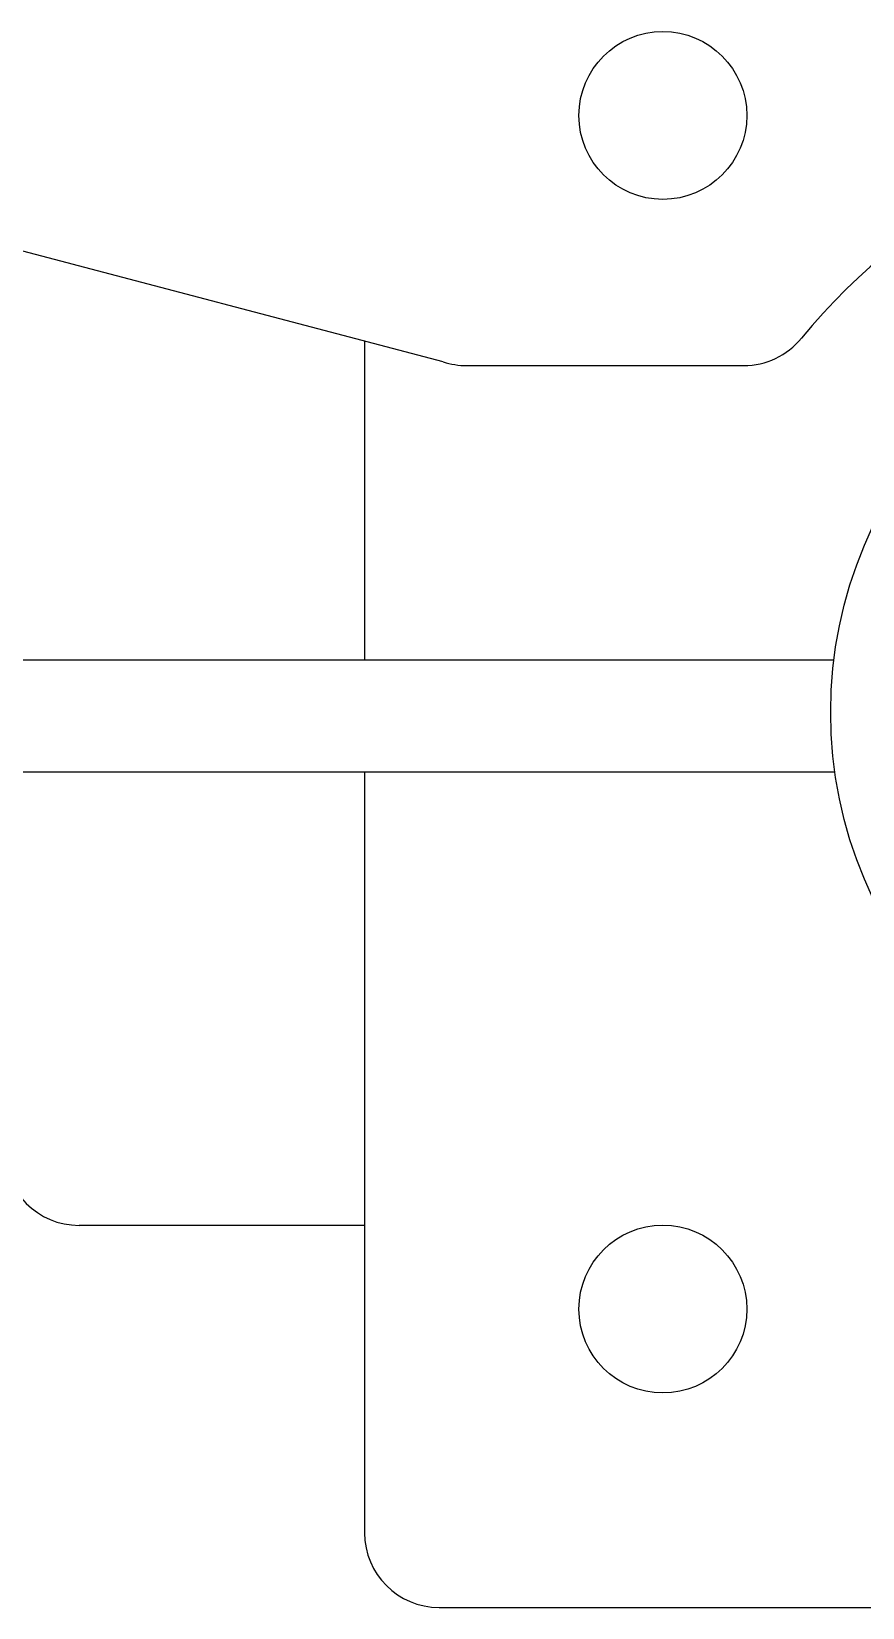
# Model space of a CAD drawing. Extents: x 126.2 to 199.4, y 112.1 to 154.8.
# Drawn here: x 130.87 to 133.65, y 119.01 to 124.29 of the extents above; entities that cross this region are included whole.
import ezdxf

# ---------------------------------------------------------------- set-up
doc = ezdxf.new("R2010")
doc.units = 0
doc.header["$LTSCALE"] = 0.5
doc.header["$MEASUREMENT"] = 0
doc.linetypes.add('HIDDEN', pattern=[0.375, 0.25, -0.125])
doc.layers.get('0').update_dxf_attribs({"linetype": 'CONTINUOUS'})

msp = doc.modelspace()

# ---------------------------------------------------------------- linework, layer by layer
for p, q in [((132.24694, 123.18522), (128.4014, 124.19763)), ((131.98313, 123.25467), (131.98313, 122.18514)), ((132.32563, 123.17251), (133.25399, 123.17251)), ((133.55586, 122.18514), (126.18786, 122.18514)), ((133.55586, 122.18514), (126.18786, 122.18514)), ((133.55586, 121.81014), (126.18786, 121.81014)), ((133.55586, 121.81014), (126.18786, 121.81014)), ((131.98313, 121.81014), (131.98313, 119.26075)), ((131.98313, 120.29129), (131.02624, 120.29129)), ((132.23313, 119.01075), (137.73313, 119.01075))]:
    msp.add_line(p, q)
at = {"linetype": 'HIDDEN'}
for p, q in [((131.98347, 122.41629), (131.98347, 122.18514)), ((131.98347, 121.81014), (131.98347, 121.41629))]:
    msp.add_line(p, q, dxfattribs=at)
for centre, radius in [((132.98314, 124.01075), 0.28125), ((134.98314, 122.01075), 1.4375), ((132.98314, 120.01075), 0.28125)]:
    msp.add_circle(centre, radius)
for centre, radius, start, end in [((134.98314, 122.01075), 1.98227, 39.23001, 140.76999), ((133.25399, 123.42251), 0.25, 270, 320.76999), ((132.32563, 123.42251), 0.25, 251.65357, 270), ((131.02624, 120.54129), 0.25, 180, 270), ((132.23313, 119.26075), 0.25, 180, 270)]:
    msp.add_arc(centre, radius, start, end)

doc.saveas('drawing.dxf')
